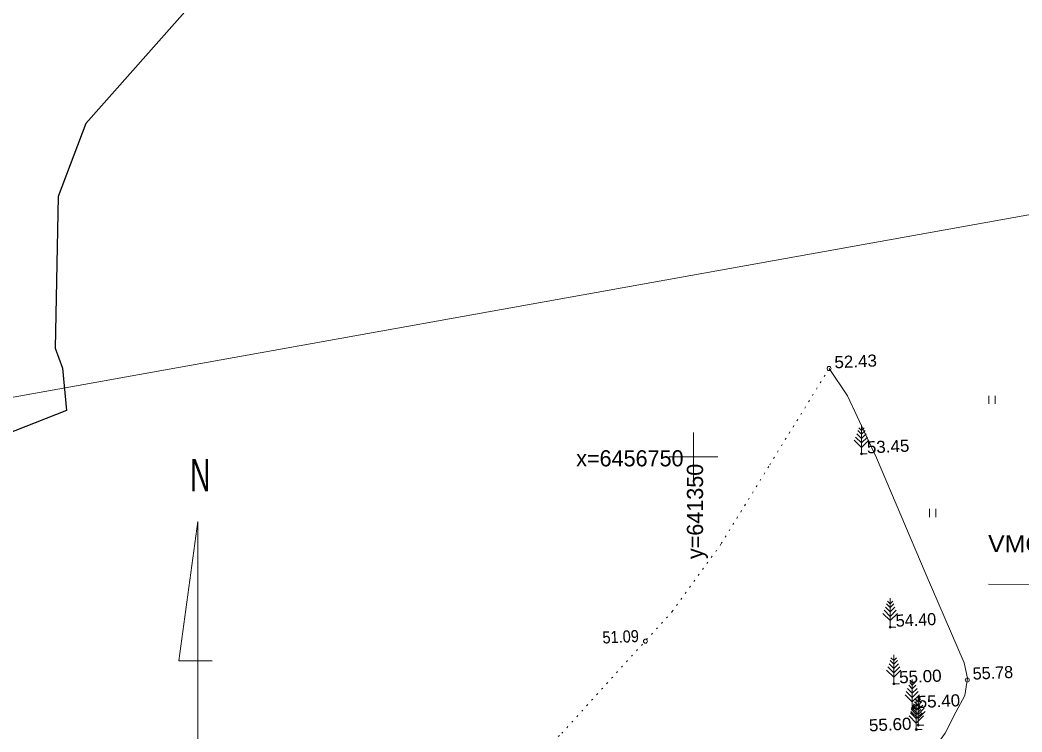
# Model space of a CAD drawing. Extents: x 641063 to 641519, y 6456540 to 6457208.
# Drawn here: x 641308.2 to 641370.4, y 6456732.9 to 6456777.1 of the extents above; entities that cross this region are included whole.
import ezdxf
from ezdxf.enums import TextEntityAlignment as Align

# ---------------------------------------------------------------- set-up
doc = ezdxf.new("R2010")
doc.units = 0
doc.header["$LTSCALE"] = 0.3
doc.linetypes.add('DOTTED', pattern=[1.5, 0.3, -1.2])
for name, color, linetype, lineweight in [('40', 7, 'Continuous', 25), ('41', 7, 'Continuous', 13), ('42', 7, 'Continuous', 13), ('44', 7, 'Continuous', 13), ('59', 7, 'Continuous', 13), ('61', 7, 'Continuous', 13), ('62', 7, 'Continuous', 13), ('63', 7, 'Continuous', 13)]:
    doc.layers.add(name, color=color, linetype=linetype, lineweight=lineweight)

msp = doc.modelspace()

# ---------------------------------------------------------------- linework, layer by layer
at = {"layer": '40'}
msp.add_lwpolyline([(641377.02, 6456916.38), (641338.67, 6456809.86), (641320.81, 6456795.22), (641318.43, 6456790.23), (641317.09, 6456788.94), (641319.6, 6456778.89), (641312.32, 6456770.66), (641310.61, 6456766.14), (641310.43, 6456756.73), (641310.88, 6456755.48), (641311.14, 6456752.86), (641304.7, 6456750.34)], dxfattribs=at)
at = {"layer": '41'}
for p, q in [((641368.3, 6456753.28), (641368.3, 6456753.78)), ((641368.7, 6456753.28), (641368.7, 6456753.78)), ((641364.62, 6456746.26), (641364.62, 6456746.76)), ((641365.02, 6456746.26), (641365.02, 6456746.76))]:
    msp.add_line(p, q, dxfattribs=at)
at = {"layer": '42', "linetype": 'DOTTED'}
msp.add_lwpolyline([(641268.42, 6456706.45), (641278, 6456712.51), (641284.08, 6456716.21), (641287.69, 6456718.37), (641290.59, 6456719.21), (641299.17, 6456720.94), (641320.46, 6456724.69), (641331.52, 6456726.52), (641333.45, 6456726.9), (641335.93, 6456727.97), (641338.93, 6456730.13), (641341.83, 6456732.85), (641348.68, 6456740.4), (641351.72, 6456744.61), (641354.72, 6456749.49), (641358.33, 6456755.35)], dxfattribs=at)
at = {"layer": '42'}
msp.add_lwpolyline([(641305.98, 6456713.23), (641309.33, 6456713.96), (641318.9, 6456715.79), (641323.97, 6456716.73), (641335.24, 6456719.18), (641345.75, 6456721.37), (641355.61, 6456723.39), (641357.1, 6456723.76), (641358.09, 6456724.47), (641360.24, 6456726.43), (641361.36, 6456727.62), (641364.35, 6456731.14), (641365.59, 6456732.85), (641366.26, 6456734.16), (641366.82, 6456735.2), (641366.99, 6456736.26), (641366.78, 6456737.22), (641364.35, 6456742.81), (641361.34, 6456749.92), (641359.55, 6456753.78), (641358.41, 6456755.46)], dxfattribs=at)
at = {"layer": '44'}
for p, q in [((641360.41, 6456751.4), (641360.18, 6456751.62)), ((641360.41, 6456751.62), (641360.24, 6456751.78)), ((641360.41, 6456751.62), (641360.58, 6456751.78)), ((641360.41, 6456751.4), (641360.64, 6456751.62)), ((641360.41, 6456750.58), (641359.96, 6456751.03)), ((641360.41, 6456750.86), (641360.04, 6456751.22)), ((641360.41, 6456751.12), (641360.12, 6456751.42)), ((641360.41, 6456751.12), (641360.7, 6456751.42)), ((641360.41, 6456750.86), (641360.78, 6456751.22)), ((641360.41, 6456750.58), (641360.86, 6456751.03)), ((641362.19, 6456740.87), (641362.02, 6456741.04)), ((641362.19, 6456740.87), (641362.36, 6456741.04)), ((641362.19, 6456740.1), (641361.82, 6456740.48)), ((641362.19, 6456740.38), (641361.9, 6456740.67)), ((641362.19, 6456740.64), (641361.96, 6456740.87)), ((641362.19, 6456740.64), (641362.42, 6456740.87)), ((641362.19, 6456740.38), (641362.48, 6456740.67)), ((641362.19, 6456740.1), (641362.56, 6456740.48)), ((641362.19, 6456739.84), (641361.74, 6456740.28)), ((641362.19, 6456739.84), (641362.64, 6456740.28)), ((641362.41, 6456737.14), (641362.18, 6456737.36)), ((641362.41, 6456737.36), (641362.24, 6456737.52)), ((641362.41, 6456737.36), (641362.58, 6456737.52)), ((641362.41, 6456737.14), (641362.64, 6456737.36)), ((641362.41, 6456736.32), (641361.96, 6456736.77)), ((641362.41, 6456736.6), (641362.04, 6456736.96)), ((641362.41, 6456736.86), (641362.12, 6456737.16)), ((641362.41, 6456736.86), (641362.7, 6456737.16)), ((641362.41, 6456736.6), (641362.78, 6456736.96)), ((641362.41, 6456736.32), (641362.86, 6456736.77)), ((641363.56, 6456735.06), (641363.19, 6456735.44)), ((641363.56, 6456735.34), (641363.26, 6456735.63)), ((641363.56, 6456735.6), (641363.34, 6456735.83)), ((641363.56, 6456735.83), (641363.4, 6456736)), ((641363.56, 6456735.83), (641363.72, 6456736)), ((641363.56, 6456735.6), (641363.78, 6456735.83)), ((641363.56, 6456735.34), (641363.86, 6456735.63)), ((641363.56, 6456735.06), (641363.93, 6456735.44)), ((641363.56, 6456734.8), (641363.12, 6456735.24)), ((641363.56, 6456734.8), (641364, 6456735.24)), ((641363.92, 6456734.79), (641363.76, 6456734.96)), ((641363.92, 6456734.79), (641364.08, 6456734.96)), ((641363.92, 6456733.76), (641363.48, 6456734.2)), ((641363.81, 6456734.02), (641363.52, 6456734.32)), ((641363.92, 6456734.02), (641363.55, 6456734.4)), ((641363.81, 6456734.3), (641363.58, 6456734.52)), ((641363.92, 6456734.3), (641363.62, 6456734.59)), ((641363.81, 6456734.52), (641363.64, 6456734.68)), ((641363.92, 6456734.56), (641363.7, 6456734.79)), ((641363.81, 6456734.52), (641363.98, 6456734.68)), ((641363.81, 6456734.3), (641364.04, 6456734.52)), ((641363.81, 6456734.02), (641364.1, 6456734.32)), ((641363.92, 6456734.56), (641364.14, 6456734.79)), ((641363.92, 6456734.3), (641364.22, 6456734.59)), ((641363.92, 6456734.02), (641364.29, 6456734.4)), ((641363.92, 6456733.76), (641364.36, 6456734.2)), ((641363.81, 6456733.48), (641363.36, 6456733.93)), ((641363.81, 6456733.76), (641363.44, 6456734.12)), ((641363.81, 6456733.76), (641364.18, 6456734.12)), ((641363.81, 6456733.48), (641364.26, 6456733.93))]:
    msp.add_line(p, q, dxfattribs=at)
for points in [[(641360.77, 6456750.18), (641360.41, 6456750.18), (641360.41, 6456751.98)], [(641362.55, 6456739.43), (641362.19, 6456739.43), (641362.19, 6456741.23)], [(641362.77, 6456735.92), (641362.41, 6456735.92), (641362.41, 6456737.72)], [(641363.92, 6456734.39), (641363.56, 6456734.39), (641363.56, 6456736.19)], [(641364.17, 6456733.08), (641363.81, 6456733.08), (641363.81, 6456734.88)], [(641364.28, 6456733.35), (641363.92, 6456733.35), (641363.92, 6456735.15)]]:
    msp.add_lwpolyline(points, dxfattribs=at)
at = {"layer": '59'}
for centre in [(641358.4, 6456755.47), (641347.02, 6456738.56), (641366.97, 6456736.15)]:
    msp.add_circle(centre, 0.125, dxfattribs=at)
at = {"layer": '61'}
msp.add_lwpolyline([(641093.55, 6456715.2), (641428.31, 6456775.34), (641452.08, 6456643.02), (641117.32, 6456582.88)], close=True, dxfattribs=at)
msp.add_lwpolyline([(641384.32, 6456734.17), (641383.28, 6456742), (641368.29, 6456742.1)], dxfattribs=at)
at = {"layer": '62'}
for centre in [(641360.41, 6456750.18), (641362.19, 6456739.43), (641362.41, 6456735.92), (641363.56, 6456734.39), (641363.81, 6456733.08), (641363.92, 6456733.35)]:
    msp.add_circle(centre, 0.0625, dxfattribs=at)
at = {"layer": '63'}
for p, q in [((641350, 6456750), (641350, 6456751.5)), ((641350, 6456750), (641348.5, 6456750)), ((641350, 6456750), (641351.5, 6456750)), ((641350, 6456750), (641350, 6456748.5)), ((641319.27, 6456745.99), (641319.27, 6456729.78))]:
    msp.add_line(p, q, dxfattribs=at)
msp.add_lwpolyline([(641319.27, 6456745.99), (641318.09, 6456737.35), (641320.15, 6456737.35)], dxfattribs=at)

# ---------------------------------------------------------------- texts
at = {"layer": '59'}
for s, width, p in [('52.43', 1.05, (641358.75, 6456755.48)), ('53.45', 1.05, (641360.76, 6456750.2)), ('51.09', 0.9, (641344.37, 6456738.41)), ('55.00', 1.05, (641362.76, 6456735.94)), ('55.40', 1.05, (641363.91, 6456734.41)), ('55.60', 1.05, (641360.89, 6456732.96))]:
    msp.add_text(s, height=0.75, rotation=2.563, dxfattribs=dict(at, width=width)).set_placement(p)
for s, p in [('54.40', (641362.55, 6456739.45)), ('55.78', (641367.32, 6456736.17))]:
    msp.add_text(s, height=0.75, rotation=2.563, dxfattribs=at).set_placement(p)
at = {"layer": '61'}
msp.add_text('x=6456750     ', height=1, dxfattribs=at).set_placement((641351.24, 6456749.4), align=Align.RIGHT)
msp.add_text('y=641350     ', height=1, rotation=90, dxfattribs=at).set_placement((641350.59, 6456751.42), align=Align.RIGHT)
at = {"layer": '61', "width": 1.1}
msp.add_text('VMOHBUK 10x2x0,5', height=1.05, rotation=359.334, dxfattribs=at).set_placement((641368.25, 6456744.09))
at = {"layer": '63', "width": 0.65}
msp.add_text('N', height=1.999, rotation=180, dxfattribs=at).set_placement((641319.425, 6456749.86), align=Align.CENTER)

doc.saveas('drawing.dxf')
